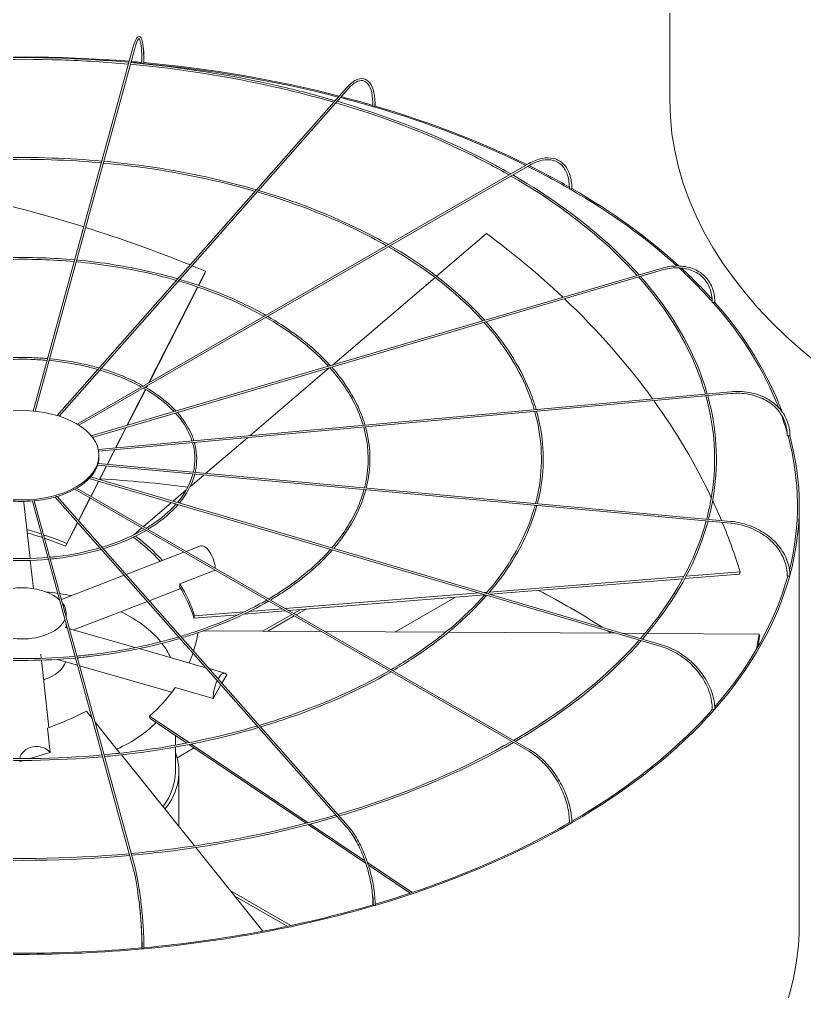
# Model space of a CAD drawing. Header units: millimetres. Extents: x -312439 to 477422, y -331570 to 212570.
# Drawn here: x 396963.8 to 397228.6, y 105498.6 to 105826.6 of the extents above; entities that cross this region are included whole.
import ezdxf

# ---------------------------------------------------------------- set-up
doc = ezdxf.new("R2010")
doc.units = ezdxf.units.MM

msp = doc.modelspace()

# ---------------------------------------------------------------- linework, layer by layer
at = {"color": 3, "linetype": 'Continuous', "lineweight": 0, "extrusion": (0, 0.816497, 0.57735)}
for p, q in [((397183.138, 105799.38), (397183.138, 105940.12)), ((397226.814, 105521.805), (397226.814, 105662.545))]:
    msp.add_line(p, q, dxfattribs=at)
at = {"color": 0, "linetype": 'Continuous', "lineweight": 0, "extrusion": (0, 0.816497, 0.57735)}
for p, q in [((396968.456, 105694.465), (397002.077, 105817.022)), ((397002.667, 105816.86), (396969.074, 105694.405)), ((396976.534, 105692.939), (397074.216, 105803.623)), ((396977.176, 105692.74), (397074.675, 105803.218)), ((397135.602, 105777.969), (396983.285, 105690.028)), ((396983.876, 105689.662), (397135.908, 105777.438)), ((397121.312, 105754.366), (397104.454, 105739.962)), ((397180.213, 105742.6), (396988.046, 105686.069)), ((396988.455, 105685.551), (397180.386, 105742.012)), ((397024.164, 105736.885), (397026.582, 105741.625)), ((397026.212, 105740.659), (397026.582, 105741.625)), ((397026.212, 105740.659), (397024.268, 105736.849)), ((397103.977, 105739.554), (397069.382, 105709.996)), ((397007.347, 105703.921), (397023.883, 105736.334)), ((397023.987, 105736.298), (397007.522, 105704.021)), ((397068.243, 105709.023), (397041.493, 105686.168)), ((397000.041, 105689.598), (397006.281, 105701.831)), ((397006.376, 105701.775), (397000.186, 105689.641)), ((397006.56, 105702.377), (397006.836, 105702.918)), ((397007.01, 105703.019), (397006.655, 105702.322)), ((397203.69, 105700.999), (396990.39, 105681.495)), ((397203.745, 105700.39), (396990.505, 105680.89)), ((396996.177, 105682.024), (396999.658, 105688.847)), ((396999.802, 105688.889), (396996.306, 105682.036)), ((397040.687, 105685.479), (397026.602, 105673.445)), ((396990.607, 105679.056), (396990.607, 105679.556)), ((396993.352, 105676.485), (396995.848, 105681.379)), ((396995.977, 105681.391), (396993.469, 105676.475)), ((396990.123, 105676.166), (397203.69, 105656.636)), ((396990.304, 105676.764), (397203.745, 105657.246)), ((396990.761, 105671.406), (396993.052, 105675.898)), ((396993.169, 105675.887), (396990.868, 105671.375)), ((397180.386, 105615.623), (396987.816, 105672.272)), ((397025.952, 105672.889), (397021.346, 105668.954)), ((397180.213, 105615.036), (396987.356, 105671.769)), ((396987.842, 105665.684), (396990.478, 105670.851)), ((396990.584, 105670.82), (396987.937, 105665.629)), ((396976.499, 105665.663), (397074.675, 105554.418)), ((396982.435, 105668.098), (397135.602, 105579.667)), ((396983.055, 105668.448), (397135.908, 105580.198)), ((397020.083, 105667.875), (397015.647, 105664.085)), ((396965.294, 105663.542), (396967.388, 105644.709)), ((396968.194, 105664.125), (397002.077, 105540.614)), ((396968.814, 105664.181), (397002.667, 105540.776)), ((397074.216, 105554.012), (396975.848, 105665.475)), ((396983.68, 105657.526), (396987.563, 105665.138)), ((396987.658, 105665.083), (396983.758, 105657.438)), ((397015.092, 105663.61), (397005.552, 105655.459)), ((396983.459, 105656.851), (396979.376, 105648.849)), ((396979.747, 105649.815), (396983.381, 105656.939)), ((397002.339, 105652.674), (397002.353, 105652.727)), ((397005.058, 105655.037), (397002.353, 105652.727)), ((396979.376, 105648.849), (396979.747, 105649.815)), ((397019.285, 105646.823), (396999.755, 105639.311)), ((397024.814, 105648.95), (397020.02, 105647.106)), ((396967.456, 105644.098), (396968.517, 105634.553)), ((397017.92, 105636.174), (397029.809, 105640.747)), ((397206.627, 105639.439), (397188.218, 105637.95)), ((397188.641, 105638.742), (397206.833, 105640.213)), ((397206.627, 105639.439), (397206.833, 105640.213)), ((396999.145, 105639.076), (396977.938, 105630.919)), ((397122.356, 105633.381), (397187.917, 105638.683)), ((397187.489, 105637.891), (397122.547, 105632.638)), ((397018.217, 105634.568), (397007.559, 105630.468)), ((397053.447, 105627.807), (397118.824, 105633.095)), ((397120.526, 105633.233), (397121.49, 105633.311)), ((397006.949, 105630.233), (396982, 105620.637)), ((397120.778, 105632.495), (397054.598, 105627.142)), ((397110.819, 105631.689), (397090.437, 105619.922)), ((397022.875, 105625.334), (397039.59, 105626.686)), ((397053.524, 105627.055), (397039.394, 105625.912)), ((397041.254, 105626.821), (397052.372, 105627.72)), ((397058.442, 105627.453), (397056.251, 105626.188)), ((397057.117, 105625.688), (397060.457, 105627.616)), ((396979.565, 105626.209), (396979.565, 105624.991)), ((397037.656, 105625.772), (397022.669, 105624.56)), ((397022.669, 105624.56), (397022.875, 105625.334)), ((397055.639, 105625.834), (397045.828, 105620.17)), ((397047.544, 105620.161), (397056.505, 105625.334)), ((396979.965, 105621.218), (396979.174, 105621.444)), ((396979.565, 105622.676), (396979.565, 105621.332)), ((397002.872, 105614.674), (396980.654, 105621.021)), ((397065.64, 105620.06), (397025.743, 105620.282)), ((397107.499, 105619.827), (397066.877, 105620.053)), ((397165.012, 105619.507), (397108.46, 105619.822)), ((397174.784, 105619.453), (397167.224, 105619.495)), ((397213.245, 105619.239), (397175.58, 105619.449)), ((397213.41, 105618.478), (397213.245, 105619.239)), ((397026.685, 105607.871), (397004.149, 105614.309)), ((396971.131, 105611.044), (396970.975, 105612.448)), ((396973.727, 105587.699), (396971.199, 105610.434)), ((396983.387, 105608.743), (396976.591, 105610.684)), ((397015.197, 105599.655), (396984.076, 105608.546)), ((397033.105, 105606.037), (397027.777, 105607.559)), ((397033.701, 105605.474), (397032.097, 105602.664)), ((397029.144, 105597.491), (397016.293, 105601.163)), ((397031.776, 105602.102), (397029.144, 105597.491)), ((396988.325, 105590.744), (396986.368, 105593.183)), ((397007.882, 105590.768), (397007.717, 105591.53)), ((397007.717, 105591.53), (397021.001, 105582.603)), ((397020.251, 105582.456), (397007.882, 105590.768)), ((396974.134, 105579.256), (396973.215, 105587.517)), ((396997.714, 105579.037), (396989.29, 105589.54)), ((397016.389, 105581.737), (397016.389, 105585.052)), ((397016.389, 105572.767), (397016.389, 105581.115)), ((397022.697, 105580.812), (397016.974, 105577.508)), ((397060.524, 105555.392), (397020.971, 105581.972)), ((397021.719, 105582.12), (397061.221, 105555.574)), ((396967.271, 105577.216), (396974.134, 105579.256)), ((397022.807, 105547.749), (396998.167, 105578.471)), ((396963.839, 105576.591), (396963.881, 105576.209)), ((396963.881, 105576.209), (396965.169, 105576.591)), ((397017.614, 105554.224), (397017.614, 105572.767)), ((397080.569, 105541.922), (397061.203, 105554.937)), ((397061.898, 105555.119), (397080.281, 105542.766)), ((397045.879, 105518.98), (397023.25, 105547.195)), ((397081.168, 105542.17), (397096.26, 105532.028)), ((397095.614, 105531.812), (397081.442, 105541.335)), ((397055.327, 105520.879), (397034.895, 105532.676)), ((397036.389, 105530.813), (397054.06, 105520.611))]:
    msp.add_line(p, q, dxfattribs=at)
at = {"color": 0, "linetype": 'Continuous', "lineweight": 0}
for centre, major_axis, ratio, start_param, end_param in [((396964.589, 105662.545), (-262.225, 0), 0.5773503, 4.5737285, 4.8518651), ((396964.589, 105662.545), (-261.613, 0), 0.5773503, 4.556469, 4.5713736), ((396964.589, 105662.545), (-262.225, 0), 0.5773503, 4.5571855, 4.5713361), ((397005.43, 105811.878), (0.306, -0.001), 0.5647458, 3.1415927, 4.5569919), ((397005.43, 105811.878), (0.306, -0.001), 0.5647458, 4.5569919, 6.1277883), ((396964.589, 105662.545), (-261.613, 0), 0.5773503, 4.2918428, 4.5551023), ((397005.478, 105812.052), (0.306, 0), 0.5773503, 5.7174869, 6.2831853), ((396964.589, 105662.545), (-262.225, 0), 0.5773503, 4.2917243, 4.5546375), ((396964.589, 105662.545), (-261.613, 0), 0.5773503, 4.242585, 4.2890574), ((396964.589, 105662.545), (-262.225, 0), 0.5773503, 4.2438111, 4.2889455), ((397083.32, 105797.266), (0.306, -0.003), 0.5659728, 3.1415927, 4.2460434), ((397083.32, 105797.266), (0.306, -0.003), 0.5659728, 4.2460434, 5.8168397), ((396964.589, 105662.545), (-261.613, 0), 0.5773503, 4.0051997, 4.2408431), ((397083.459, 105797.424), (0.306, 0), 0.5773503, 5.290332, 6.2831853), ((396964.589, 105662.545), (-262.225, 0), 0.5773503, 4.0050166, 4.2406095), ((396964.589, 105662.545), (-262.225, 0), 0.5773503, 3.9309746, 4.001704), ((396964.589, 105662.545), (-261.613, 0), 0.5773503, 3.9286416, 4.0018792), ((396964.959, 105620.829), (-236.033, 90.421), 0.5343599, 4.8289255, 5.0170065), ((397149.577, 105769.473), (0.306, -0.004), 0.5683066, 3.1415927, 3.9346429), ((397149.577, 105769.473), (0.306, -0.004), 0.5683066, 3.9346429, 5.5054392), ((396964.589, 105662.545), (-261.613, 0), 0.5773503, 3.7066773, 3.9265771), ((397149.794, 105769.598), (-0.306, 0), 0.5773503, 1.8326303, 3.1415927), ((396964.589, 105662.545), (-262.225, 0), 0.5773503, 3.705131, 3.9265633), ((396964.959, 105620.829), (-236.033, 90.421), 0.5343599, 4.6778989, 4.8264893), ((396964.795, 105620.637), (244.29, -64.884), 0.7560981, 0.9482496, 1.0897919), ((396964.959, 105620.829), (-236.033, 90.421), 0.5343599, 4.655659, 4.6753292), ((396964.589, 105662.545), (-261.613, 0), 0.5773503, 3.6151503, 3.7017035), ((396964.589, 105662.545), (-262.225, 0), 0.5773503, 3.6198551, 3.6998544), ((396964.795, 105620.637), (244.29, -64.884), 0.7560981, 0.7473423, 0.9452164), ((397197.716, 105731.22), (-0.306, 0.005), 0.5715189, 0, 0.4809344), ((397197.989, 105731.3), (-0.306, 0), 0.5773503, 1.5184711, 3.1415927), ((396964.589, 105662.545), (-262.225, 0), 0.5773503, 3.3525846, 3.6125039), ((397197.716, 105731.22), (-0.306, 0.005), 0.5715189, 0.4809344, 2.0517307), ((396964.589, 105662.545), (-261.613, 0), 0.5773503, 3.3623861, 3.6122993), ((396964.795, 105620.637), (244.29, -64.884), 0.7560981, 0.5676523, 0.7441319), ((396964.589, 105662.545), (-261.613, 0), 0.5773503, 3.3053341, 3.3466211), ((397223.024, 105686.25), (-0.306, 0.006), 0.5752952, 0, 0.1678974), ((397223.024, 105686.25), (-0.306, 0.006), 0.5752952, 0.1678974, 1.7386937), ((396964.589, 105662.545), (-261.613, 0), 0.5773503, 2.9976529, 3.2980059), ((397223.326, 105686.277), (-0.306, 0), 0.5773503, 1.2043118, 3.1415927), ((396964.589, 105662.545), (-262.225, 0), 0.5773503, 2.9856485, 3.2984345), ((396964.481, 105679.056), (-26.126, 0), 0.5773503, 2.9880814, 3.1415927), ((396964.481, 105679.056), (-26.126, 0), 0.5773503, 2.6739221, 2.9809447), ((396964.481, 105679.056), (-26.126, 0), 0.5773503, 2.3597628, 2.6667854), ((396964.589, 105521.305), (-261.613, 0), 0.5773503, 4.4965959, 4.611374), ((396964.481, 105679.056), (-26.126, 0), 0.5773503, 1.7314443, 2.0384669), ((396964.481, 105679.056), (-26.126, 0), 0.5773503, 2.0456036, 2.3526262), ((396964.481, 105679.056), (-26.126, 0), 0.5773503, 1.417285, 1.7243076), ((396959.8, 105662.931), (-5.494, -0.611), 0.8148193, 3.1415927, 3.239858), ((396964.795, 105620.637), (244.29, -64.884), 0.7560981, 0.5274276, 0.562586), ((396964.795, 105620.637), (244.29, -64.884), 0.7560981, 0.4379774, 0.5241031), ((396964.959, 105620.829), (56.639, -21.698), 0.5343599, 1.6636456, 1.7494756), ((396964.589, 105619.862), (-56.639, 21.698), 0.5343599, 4.7930664, 4.8825345), ((396964.959, 105620.829), (56.639, -21.698), 0.5343599, 1.5140664, 1.6514841), ((396964.795, 105620.637), (58.621, -15.57), 0.7560981, 1.0889957, 1.0897919), ((396964.589, 105619.862), (-56.639, 21.698), 0.5343599, 4.655659, 4.78086), ((396964.589, 105619.862), (58.621, -15.57), 0.7560981, 0.8715668, 1.0888975), ((396964.795, 105620.637), (58.621, -15.57), 0.7560981, 0.8588781, 1.0770864), ((397026.798, 105643.791), (-1.984, 5.159), 0.4527097, 4.0715694, 6.2831853), ((396964.795, 105620.637), (58.621, -15.57), 0.7560981, 0.4379774, 0.6748983), ((396964.589, 105662.545), (-261.613, 0), 0.5773503, 2.6753447, 2.9836943), ((396964.589, 105662.545), (-262.225, 0), 0.5773503, 2.6707914, 2.9843582), ((397223.024, 105638.966), (-0.306, 0.006), 0.5792658, 0, 1.4246091), ((397223.326, 105638.938), (-0.306, 0), 0.5773503, 0.8901525, 3.1415927), ((396964.589, 105626.209), (-14.976, 0), 0.5773503, 3.6916997, 5.4977871), ((396964.589, 105603.897), (-51.8, 0), 0.5773503, 4.4755897, 4.5522282), ((396964.589, 105603.897), (-51.8, 0), 0.5773503, 4.3841689, 4.46244), ((396964.589, 105619.862), (58.621, -15.57), 0.7560981, 0.4379774, 0.6726233), ((396964.589, 105521.305), (-261.613, 0), 0.5773503, 3.867145, 3.9833748), ((396964.589, 105626.209), (-14.976, 0), 0.5773503, 3.0357663, 3.5615783), ((396964.589, 105603.897), (-51.8, 0), 0.5773503, 3.5810046, 4.0125195), ((396964.589, 105626.209), (-14.976, 0), 0.5773503, 0.1968015, 2.9056449), ((396964.424, 105620.623), (59.282, 12.821), 0.7719474, 5.8595474, 5.99043), ((396964.589, 105521.305), (-261.613, 0), 0.5773503, 3.8494737, 3.8569689), ((396964.424, 105620.623), (247.048, 53.431), 0.7719474, 5.9775334, 6.0030301), ((396964.589, 105619.862), (247.048, 53.431), 0.7719474, 5.9850347, 6.0030301), ((396964.589, 105603.897), (-51.8, 0), 0.5773503, 3.3906549, 3.5616615), ((396964.589, 105611.302), (-14.976, 0), 0.5773503, 2.0838772, 2.9778132), ((396964.424, 105620.623), (59.282, 12.821), 0.7719474, 5.7736505, 5.8452628), ((397031.587, 105600.722), (1.518, 5.315), 0.3621096, 5.9116388, 7.2697762), ((397031.587, 105600.722), (1.518, 5.315), 0.3621096, 1.1204156, 2.3231422), ((396964.424, 105620.623), (59.282, 12.821), 0.7719474, 5.3512156, 5.5881365), ((396964.589, 105662.545), (-262.225, 0), 0.5773503, 2.0421116, 2.6702774), ((396964.589, 105662.545), (-261.613, 0), 0.5773503, 2.358999, 2.669365), ((397197.716, 105593.996), (-0.306, 0.005), 0.5830421, 0, 1.1094484), ((397197.989, 105593.916), (-0.306, 0), 0.5773503, 0.5759933, 3.1415927), ((396964.219, 105620.801), (-56.425, -22.248), 0.5660586, 1.5074553, 1.7443762), ((396964.589, 105603.897), (-51.8, 0), 0.5773503, 2.2375498, 2.6358707), ((396969.378, 105576.793), (5.494, 0.611), 0.8148193, 0.440938, 2.9148909), ((396964.589, 105572.767), (-53.025, 0), 0.5773503, 2.7158894, 3.3569527), ((396969.378, 105576.793), (5.494, 0.611), 0.8148193, 3.0505707, 3.1356266), ((396964.589, 105572.767), (-51.8, 0), 0.5773503, 2.7364581, 3.1415927), ((396964.589, 105662.545), (-261.613, 0), 0.5773503, 2.0437737, 2.355024), ((397149.577, 105555.742), (-0.306, 0.004), 0.5862544, 0, 0.7932918), ((397149.794, 105555.617), (-0.306, 0), 0.5773503, 0.261834, 3.1415927), ((396964.589, 105662.545), (-261.613, 0), 0.5773503, 1.7289191, 2.0406845), ((397083.32, 105527.949), (-0.306, 0.003), 0.5885883, 0, 0.4763277), ((396964.589, 105662.545), (-262.225, 0), 0.5773503, 1.7280308, 2.0415976), ((397083.459, 105527.792), (-0.306, 0), 0.5773503, 0, 3.1415927), ((396964.589, 105662.545), (-262.225, 0), 0.5773503, 1.4139544, 1.727034), ((396964.589, 105662.545), (-261.613, 0), 0.5773503, 1.41439, 1.726367), ((397005.43, 105513.338), (-0.306, 0.001), 0.5898153, 0, 0.1588369), ((397005.478, 105513.163), (-0.306, 0), 0.5773503, 0, 3.1415927)]:
    msp.add_ellipse(centre, major_axis=major_axis, ratio=ratio, start_param=start_param, end_param=end_param, dxfattribs=at)
at = {"color": 3, "linetype": 'Continuous', "lineweight": 0}
for centre, start_param, end_param in [((397445.363, 105799.38), 0, 2.3561945), ((396964.589, 105521.805), 0, 2.3561945), ((396964.589, 105521.805), 2.3561945, 3.1415927)]:
    msp.add_ellipse(centre, major_axis=(-262.225, 0), ratio=0.5773503, start_param=start_param, end_param=end_param, dxfattribs=at)
at = {"color": 0, "linetype": 'Continuous', "lineweight": 0}
msp.add_ellipse((396964.481, 105679.556), major_axis=(-26.126, 0), ratio=0.5773503, dxfattribs=at)
for points, knots in [([(397005.784, 105812.052), (397005.784, 105813.756), (397005.733, 105815.273), (397005.53, 105817.791), (397005.38, 105818.791), (397004.979, 105820.212), (397004.753, 105820.728), (397003.968, 105820.843), (397003.719, 105820.696), (397003.168, 105820.11), (397002.861, 105819.456), (397002.381, 105818.074), (397002.229, 105817.576), (397002.077, 105817.022)], [4.712389, 4.712389, 4.712389, 4.712389, 5.0265482, 5.0265482, 5.3407075, 5.3407075, 5.6548668, 5.6548668, 5.8236028, 5.8236028, 6.1377621, 6.1377621, 6.2831853, 6.2831853, 6.2831853, 6.2831853]), ([(397002.667, 105816.86), (397002.986, 105818.02), (397003.305, 105818.912), (397003.861, 105819.993), (397004.11, 105820.143), (397004.137, 105820.143), (397004.342, 105819.994), (397004.694, 105818.829), (397004.838, 105817.979), (397005.049, 105815.736), (397005.111, 105814.306), (397005.124, 105812.417), (397005.125, 105812.15), (397005.124, 105811.879)], [0, 0, 0, 0, 0.3152669, 0.3152669, 0.6094726, 0.6094726, 0.9267406, 0.9267406, 1.2208373, 1.2208373, 1.5356304, 1.5356304, 1.5863402, 1.5863402, 1.5863402, 1.5863402]), ([(397005.402, 105818.188), (397005.411, 105818.127), (397005.42, 105818.066), (397005.572, 105816.979), (397005.667, 105815.675), (397005.73, 105813.438), (397005.739, 105812.678), (397005.736, 105811.877)], [1.10131175, 1.10131175, 1.10131175, 1.10131175, 1.12076762, 1.12076762, 1.43803566, 1.43803566, 1.5863026, 1.5863026, 1.5863026, 1.5863026]), ([(397000.738, 105812.142), (396993.243, 105812.82), (396985.692, 105813.287), (396961.464, 105814.103), (396944.706, 105813.633), (396928.224, 105812.142)], [5.342386, 5.342386, 5.342386, 5.342386, 5.43953692, 5.43953692, 5.65318828, 5.65318828, 5.65318828, 5.65318828]), ([(397000.573, 105811.542), (396993.055, 105812.22), (396985.48, 105812.686), (396961.361, 105813.485), (396944.739, 105813.016), (396928.388, 105811.542)], [5.34285963, 5.34285963, 5.34285963, 5.34285963, 5.44045758, 5.44045758, 5.65271466, 5.65271466, 5.65271466, 5.65271466]), ([(397069.853, 105798.679), (397063.575, 105800.508), (397057.154, 105802.174), (397034.704, 105807.308), (397018.097, 105809.935), (397001.193, 105811.486)], [5.03043397, 5.03043397, 5.03043397, 5.03043397, 5.12064091, 5.12064091, 5.34017784, 5.34017784, 5.34017784, 5.34017784]), ([(397070.301, 105799.187), (397064.013, 105801.025), (397057.581, 105802.699), (397035.042, 105807.873), (397018.35, 105810.522), (397001.358, 105812.085)], [5.02911205, 5.02911205, 5.02911205, 5.02911205, 5.11935362, 5.11935362, 5.33970837, 5.33970837, 5.33970837, 5.33970837]), ([(397083.765, 105797.424), (397083.765, 105799.139), (397083.615, 105800.688), (397083.018, 105803.314), (397082.574, 105804.392), (397081.393, 105805.977), (397080.644, 105806.483), (397079.004, 105806.767), (397078.144, 105806.594), (397076.331, 105805.674), (397075.366, 105804.888), (397074.342, 105803.765), (397074.279, 105803.695), (397074.216, 105803.623)], [4.712389, 4.712389, 4.712389, 4.712389, 5.0265482, 5.0265482, 5.3407075, 5.3407075, 5.6548668, 5.6548668, 5.9484515, 5.9484515, 6.2626108, 6.2626108, 6.2831853, 6.2831853, 6.2831853, 6.2831853]), ([(397074.675, 105803.218), (397075.589, 105804.254), (397076.498, 105805.02), (397078.181, 105805.942), (397078.946, 105806.098), (397080.288, 105805.863), (397080.885, 105805.469), (397081.912, 105804.07), (397082.329, 105803.066), (397082.881, 105800.562), (397083.021, 105799.072), (397083.014, 105797.365), (397083.014, 105797.317), (397083.014, 105797.269)], [0, 0, 0, 0, 0.3146448, 0.3146448, 0.6289116, 0.6289116, 0.9461796, 0.9461796, 1.2634477, 1.2634477, 1.5772832, 1.5772832, 1.5863402, 1.5863402, 1.5863402, 1.5863402]), ([(397128.953, 105774.13), (397124.351, 105776.759), (397119.559, 105779.277), (397101.06, 105788.217), (397086.237, 105793.869), (397070.502, 105798.489)], [4.71777189, 4.71777189, 4.71777189, 4.71777189, 4.80086127, 4.80086127, 5.02732174, 5.02732174, 5.02732174, 5.02732174]), ([(397129.567, 105774.484), (397124.953, 105777.129), (397120.148, 105779.664), (397101.599, 105788.659), (397086.732, 105794.347), (397070.949, 105798.996)], [4.71590946, 4.71590946, 4.71590946, 4.71590946, 4.79913358, 4.79913358, 5.02600568, 5.02600568, 5.02600568, 5.02600568]), ([(397083.617, 105798.278), (397083.623, 105798.074), (397083.626, 105797.867), (397083.628, 105797.528), (397083.627, 105797.397), (397083.626, 105797.265)], [7.805980691, 7.805980691, 7.805980691, 7.805980691, 7.845140151, 7.845140151, 7.869416781, 7.869416781, 7.869416781, 7.869416781]), ([(396991.595, 105778.814), (396986.011, 105779.317), (396980.386, 105779.665), (396962.268, 105780.276), (396949.715, 105779.927), (396937.366, 105778.814)], [5.34296141, 5.34296141, 5.34296141, 5.34296141, 5.43938168, 5.43938168, 5.65261288, 5.65261288, 5.65261288, 5.65261288]), ([(396991.43, 105778.214), (396985.823, 105778.717), (396980.174, 105779.063), (396962.165, 105779.658), (396949.748, 105779.31), (396937.531, 105778.214)], [5.34359392, 5.34359392, 5.34359392, 5.34359392, 5.44060854, 5.44060854, 5.65198037, 5.65198037, 5.65198037, 5.65198037]), ([(397043.32, 105768.614), (397038.666, 105769.966), (397033.909, 105771.197), (397017.147, 105775.028), (397004.71, 105776.995), (396992.05, 105778.158)], [5.03177949, 5.03177949, 5.03177949, 5.03177949, 5.12085286, 5.12085286, 5.34001919, 5.34001919, 5.34001919, 5.34001919]), ([(397043.768, 105769.122), (397039.104, 105770.482), (397034.336, 105771.722), (397017.485, 105775.592), (397004.963, 105777.582), (396992.215, 105778.758)], [5.03001504, 5.03001504, 5.03001504, 5.03001504, 5.11913743, 5.11913743, 5.33939405, 5.33939405, 5.33939405, 5.33939405]), ([(397150.1, 105769.598), (397150.1, 105771.324), (397149.864, 105772.919), (397148.93, 105775.698), (397148.232, 105776.882), (397146.433, 105778.702), (397145.335, 105779.338), (397142.867, 105779.989), (397141.5, 105780.006), (397138.635, 105779.437), (397137.136, 105778.849), (397135.629, 105777.984), (397135.615, 105777.976), (397135.602, 105777.969)], [3.1415927, 3.1415927, 3.1415927, 3.1415927, 3.4557519, 3.4557519, 3.7699112, 3.7699112, 4.0826965, 4.0826965, 4.3954482, 4.3954482, 4.7096075, 4.7096075, 4.712389, 4.712389, 4.712389, 4.712389]), ([(397135.908, 105777.438), (397137.346, 105778.268), (397138.778, 105778.829), (397141.477, 105779.364), (397142.744, 105779.339), (397144.995, 105778.725), (397145.982, 105778.138), (397147.604, 105776.444), (397148.24, 105775.336), (397149.085, 105772.688), (397149.293, 105771.151), (397149.271, 105769.477)], [1.5707963, 1.5707963, 1.5707963, 1.5707963, 1.8880644, 1.8880644, 2.2053324, 2.2053324, 2.5226004, 2.5226004, 2.8398685, 2.8398685, 3.1571365, 3.1571365, 3.1571365, 3.1571365]), ([(397172.796, 105740.418), (397170.063, 105743.48), (397167.129, 105746.481), (397154.439, 105758.377), (397143.063, 105766.691), (397130.181, 105774.131)], [4.40270972, 4.40270972, 4.40270972, 4.40270972, 4.47899466, 4.47899466, 4.71221436, 4.71221436, 4.71221436, 4.71221436]), ([(397172.145, 105740.227), (397169.409, 105743.28), (397166.469, 105746.273), (397153.788, 105758.108), (397142.43, 105766.376), (397129.568, 105773.777)], [4.40451603, 4.40451603, 4.40451603, 4.40451603, 4.48100319, 4.48100319, 4.71406654, 4.71406654, 4.71406654, 4.71406654]), ([(397087.629, 105750.271), (397084.237, 105752.202), (397080.708, 105754.052), (397066.899, 105760.722), (397055.776, 105764.961), (397043.969, 105768.425)], [4.7196458, 4.7196458, 4.7196458, 4.7196458, 4.80114658, 4.80114658, 5.02763075, 5.02763075, 5.02763075, 5.02763075]), ([(397088.244, 105750.626), (397084.839, 105752.573), (397081.298, 105754.439), (397067.438, 105761.165), (397056.271, 105765.438), (397044.417, 105768.932)], [4.71715813, 4.71715813, 4.71715813, 4.71715813, 4.79884427, 4.79884427, 5.02587671, 5.02587671, 5.02587671, 5.02587671]), ([(397120.078, 105724.91), (397118.068, 105727.141), (397115.913, 105729.329), (397106.446, 105738.157), (397097.911, 105744.364), (397088.245, 105749.919)], [4.40671458, 4.40671458, 4.40671458, 4.40671458, 4.48133637, 4.48133637, 4.71470569, 4.71470569, 4.71470569, 4.71470569]), ([(397120.729, 105725.101), (397118.723, 105727.341), (397116.572, 105729.537), (397107.097, 105738.427), (397098.544, 105744.679), (397088.857, 105750.273)], [4.40429576, 4.40429576, 4.40429576, 4.40429576, 4.47865981, 4.47865981, 4.7122362, 4.7122362, 4.7122362, 4.7122362]), ([(396982.455, 105745.497), (396978.782, 105745.826), (396975.081, 105746.053), (396963.072, 105746.461), (396954.721, 105746.232), (396946.506, 105745.497)], [5.34408303, 5.34408303, 5.34408303, 5.34408303, 5.43906993, 5.43906993, 5.65149126, 5.65149126, 5.65149126, 5.65149126]), ([(396982.291, 105744.897), (396978.594, 105745.225), (396974.869, 105745.452), (396962.969, 105745.843), (396954.754, 105745.615), (396946.671, 105744.897)], [5.34503474, 5.34503474, 5.34503474, 5.34503474, 5.44090812, 5.44090812, 5.65053954, 5.65053954, 5.65053954, 5.65053954]), ([(397016.795, 105738.558), (397013.763, 105739.433), (397010.666, 105740.231), (396999.592, 105742.759), (396991.325, 105744.066), (396982.91, 105744.841)], [5.03439168, 5.03439168, 5.03439168, 5.03439168, 5.12127422, 5.12127422, 5.3396756, 5.3396756, 5.3396756, 5.3396756]), ([(397017.243, 105739.066), (397014.201, 105739.949), (397011.094, 105740.756), (396999.93, 105743.324), (396991.578, 105744.653), (396983.075, 105745.441)], [5.03173968, 5.03173968, 5.03173968, 5.03173968, 5.11870396, 5.11870396, 5.33874043, 5.33874043, 5.33874043, 5.33874043]), ([(397198.295, 105731.3), (397198.295, 105733.032), (397197.995, 105734.682), (397196.82, 105737.652), (397195.944, 105738.971), (397193.703, 105741.138), (397192.339, 105741.985), (397189.268, 105743.127), (397187.561, 105743.421), (397183.972, 105743.434), (397182.091, 105743.153), (397180.213, 105742.6)], [4.712389, 4.712389, 4.712389, 4.712389, 5.0265482, 5.0265482, 5.3407075, 5.3407075, 5.6548668, 5.6548668, 5.969026, 5.969026, 6.2831853, 6.2831853, 6.2831853, 6.2831853]), ([(397180.386, 105742.012), (397182.202, 105742.547), (397184.014, 105742.814), (397187.449, 105742.79), (397189.07, 105742.501), (397191.962, 105741.401), (397193.233, 105740.591), (397195.308, 105738.532), (397196.112, 105737.284), (397197.177, 105734.461), (397197.438, 105732.886), (397197.41, 105731.225)], [0, 0, 0, 0, 0.317268, 0.317268, 0.6345361, 0.6345361, 0.9518041, 0.9518041, 1.2690722, 1.2690722, 1.5863402, 1.5863402, 1.5863402, 1.5863402]), ([(397046.314, 105726.418), (397044.13, 105727.652), (397041.86, 105728.837), (397032.74, 105733.237), (397025.321, 105736.062), (397017.445, 105738.369)], [4.72327264, 4.72327264, 4.72327264, 4.72327264, 4.80171455, 4.80171455, 5.02817129, 5.02817129, 5.02817129, 5.02817129]), ([(397046.93, 105726.773), (397044.733, 105728.024), (397042.451, 105729.224), (397033.279, 105733.68), (397025.816, 105736.539), (397017.892, 105738.876)], [4.71952861, 4.71952861, 4.71952861, 4.71952861, 4.7982649, 4.7982649, 5.02554265, 5.02554265, 5.02554265, 5.02554265]), ([(397195.147, 105700.218), (397194.259, 105703.327), (397193.182, 105706.418), (397187.604, 105719.955), (397181.103, 105730.131), (397172.596, 105739.721)], [4.09036759, 4.09036759, 4.09036759, 4.09036759, 4.16055829, 4.16055829, 4.40029723, 4.40029723, 4.40029723, 4.40029723]), ([(397195.767, 105700.275), (397194.881, 105703.394), (397193.807, 105706.495), (397188.234, 105720.085), (397181.738, 105730.295), (397173.245, 105739.912)], [4.08953528, 4.08953528, 4.08953528, 4.08953528, 4.15944113, 4.15944113, 4.39851052, 4.39851052, 4.39851052, 4.39851052]), ([(397068.017, 105709.595), (397066.732, 105711.007), (397065.359, 105712.393), (397059.106, 105718.216), (397053.398, 105722.36), (397046.931, 105726.067)], [4.41096312, 4.41096312, 4.41096312, 4.41096312, 4.4820009, 4.4820009, 4.71586354, 4.71586354, 4.71586354, 4.71586354]), ([(397068.67, 105709.787), (397067.388, 105711.208), (397066.019, 105712.602), (397059.757, 105718.485), (397054.031, 105722.674), (397047.544, 105726.421)], [4.40730528, 4.40730528, 4.40730528, 4.40730528, 4.47799052, 4.47799052, 4.71216027, 4.71216027, 4.71216027, 4.71216027]), ([(397137.436, 105694.941), (397136.781, 105697.203), (397135.993, 105699.452), (397131.827, 105709.551), (397126.935, 105717.198), (397120.53, 105724.404)], [4.09258463, 4.09258463, 4.09258463, 4.09258463, 4.16074385, 4.16074385, 4.40108815, 4.40108815, 4.40108815, 4.40108815]), ([(397138.057, 105694.998), (397137.403, 105697.27), (397136.617, 105699.528), (397132.458, 105709.681), (397127.57, 105717.363), (397121.179, 105724.595)], [4.09145544, 4.09145544, 4.09145544, 4.09145544, 4.15925512, 4.15925512, 4.39870409, 4.39870409, 4.39870409, 4.39870409]), ([(396973.315, 105712.18), (396971.552, 105712.334), (396969.777, 105712.442), (396963.876, 105712.646), (396959.729, 105712.537), (396955.646, 105712.18)], [5.34742678, 5.34742678, 5.34742678, 5.34742678, 5.43812478, 5.43812478, 5.64814751, 5.64814751, 5.64814751, 5.64814751]), ([(396973.151, 105711.579), (396971.364, 105711.734), (396969.565, 105711.84), (396963.773, 105712.028), (396959.762, 105711.921), (396955.811, 105711.579)], [5.34934775, 5.34934775, 5.34934775, 5.34934775, 5.44178794, 5.44178794, 5.64622654, 5.64622654, 5.64622654, 5.64622654]), ([(396990.268, 105708.501), (396988.86, 105708.899), (396987.424, 105709.265), (396982.037, 105710.49), (396977.94, 105711.138), (396973.771, 105711.524)], [5.04221465, 5.04221465, 5.04221465, 5.04221465, 5.12251796, 5.12251796, 5.33864709, 5.33864709, 5.33864709, 5.33864709]), ([(396990.717, 105709.01), (396989.299, 105709.416), (396987.852, 105709.79), (396982.375, 105711.055), (396978.193, 105711.725), (396973.935, 105712.124)], [5.03687901, 5.03687901, 5.03687901, 5.03687901, 5.11739529, 5.11739529, 5.33679188, 5.33679188, 5.33679188, 5.33679188]), ([(397004.996, 105702.563), (397004.021, 105703.102), (397003.013, 105703.622), (396998.582, 105705.752), (396994.865, 105707.162), (396990.92, 105708.314)], [4.73414686, 4.73414686, 4.73414686, 4.73414686, 4.80339703, 4.80339703, 5.02979007, 5.02979007, 5.02979007, 5.02979007]), ([(397005.614, 105702.92), (397004.626, 105703.475), (397003.605, 105704.009), (396999.121, 105706.195), (396995.36, 105707.64), (396991.367, 105708.82)], [4.72658474, 4.72658474, 4.72658474, 4.72658474, 4.79652126, 4.79652126, 5.0245472, 5.0245472, 5.0245472, 5.0245472]), ([(397079.726, 105689.664), (397079.305, 105691.082), (397078.804, 105692.493), (397076.052, 105699.156), (397072.771, 105704.271), (397068.472, 105709.09)], [4.09685918, 4.09685918, 4.09685918, 4.09685918, 4.16111414, 4.16111414, 4.40251946, 4.40251946, 4.40251946, 4.40251946]), ([(397080.348, 105689.721), (397079.928, 105691.149), (397079.429, 105692.57), (397076.682, 105699.286), (397073.406, 105704.435), (397069.122, 105709.281)], [4.09510983, 4.09510983, 4.09510983, 4.09510983, 4.15888353, 4.15888353, 4.39893942, 4.39893942, 4.39893942, 4.39893942]), ([(397015.951, 105694.278), (397015.394, 105694.872), (397014.805, 105695.457), (397011.766, 105698.274), (397008.884, 105700.355), (397005.618, 105702.215)], [4.42373247, 4.42373247, 4.42373247, 4.42373247, 4.48397953, 4.48397953, 4.71933502, 4.71933502, 4.71933502, 4.71933502]), ([(397016.608, 105694.472), (397016.053, 105695.074), (397015.467, 105695.666), (397012.418, 105698.544), (397009.518, 105700.67), (397006.231, 105702.569)], [4.41624247, 4.41624247, 4.41624247, 4.41624247, 4.47598634, 4.47598634, 4.71193426, 4.71193426, 4.71193426, 4.71193426]), ([(397195.578, 105657.993), (397196.334, 105660.849), (397196.93, 105663.719), (397199.032, 105677.597), (397198.342, 105688.713), (397195.315, 105699.619)], [3.77541609, 3.77541609, 3.77541609, 3.77541609, 3.83978539, 3.83978539, 4.08585643, 4.08585643, 4.08585643, 4.08585643]), ([(397196.197, 105657.937), (397196.95, 105660.799), (397197.545, 105663.677), (397199.642, 105677.593), (397198.953, 105688.743), (397195.935, 105699.675)], [3.77616248, 3.77616248, 3.77616248, 3.77616248, 3.84020832, 3.84020832, 4.08505688, 4.08505688, 4.08505688, 4.08505688]), ([(397223.633, 105686.277), (397223.633, 105688.014), (397223.3, 105689.721), (397222.001, 105692.908), (397221.035, 105694.385), (397218.57, 105696.964), (397217.072, 105698.065), (397213.692, 105699.786), (397211.811, 105700.406), (397207.849, 105701.108), (397205.769, 105701.19), (397203.69, 105700.999)], [4.712389, 4.712389, 4.712389, 4.712389, 5.0265482, 5.0265482, 5.3407075, 5.3407075, 5.6548668, 5.6548668, 5.969026, 5.969026, 6.2831853, 6.2831853, 6.2831853, 6.2831853]), ([(397203.745, 105700.39), (397205.761, 105700.574), (397207.775, 105700.491), (397211.599, 105699.803), (397213.407, 105699.197), (397216.639, 105697.527), (397218.061, 105696.462), (397220.38, 105693.983), (397221.276, 105692.57), (397222.461, 105689.531), (397222.749, 105687.907), (397222.718, 105686.255)], [6.2831853, 6.2831853, 6.2831853, 6.2831853, 6.6004533, 6.6004533, 6.9177214, 6.9177214, 7.2349894, 7.2349894, 7.5522575, 7.5522575, 7.8695255, 7.8695255, 7.8695255, 7.8695255]), ([(397022.01, 105684.386), (397021.826, 105684.962), (397021.615, 105685.535), (397020.277, 105688.76), (397018.606, 105691.343), (397016.414, 105693.776)], [4.10975269, 4.10975269, 4.10975269, 4.10975269, 4.16221832, 4.16221832, 4.40682155, 4.40682155, 4.40682155, 4.40682155]), ([(397022.635, 105684.443), (397022.451, 105685.029), (397022.241, 105685.611), (397020.907, 105688.891), (397019.242, 105691.508), (397017.064, 105693.967)], [4.10592526, 4.10592526, 4.10592526, 4.10592526, 4.15777238, 4.15777238, 4.39963811, 4.39963811, 4.39963811, 4.39963811]), ([(397137.874, 105663.27), (397138.415, 105665.344), (397138.845, 105667.427), (397140.415, 105677.786), (397139.891, 105686.143), (397137.606, 105694.342)], [3.77736844, 3.77736844, 3.77736844, 3.77736844, 3.83971259, 3.83971259, 4.08656564, 4.08656564, 4.08656564, 4.08656564]), ([(397138.492, 105663.213), (397139.032, 105665.294), (397139.46, 105667.385), (397141.025, 105677.781), (397140.503, 105686.173), (397138.226, 105694.398)], [3.77834287, 3.77834287, 3.77834287, 3.77834287, 3.84027623, 3.84027623, 4.08549455, 4.08549455, 4.08549455, 4.08549455]), ([(397080.165, 105668.547), (397080.494, 105669.842), (397080.758, 105671.142), (397081.797, 105677.982), (397081.441, 105683.577), (397079.899, 105689.065)], [3.78111281, 3.78111281, 3.78111281, 3.78111281, 3.83956511, 3.83956511, 4.08781837, 4.08781837, 4.08781837, 4.08781837]), ([(397080.782, 105668.49), (397081.111, 105669.792), (397081.373, 105671.1), (397082.407, 105677.978), (397082.053, 105683.607), (397080.519, 105689.121)], [3.78251471, 3.78251471, 3.78251471, 3.78251471, 3.8404098, 3.8404098, 4.0861992, 4.0861992, 4.0861992, 4.0861992]), ([(397022.451, 105673.824), (397022.572, 105674.34), (397022.672, 105674.858), (397023.179, 105678.179), (397022.991, 105681.01), (397022.192, 105683.788)], [3.79241111, 3.79241111, 3.79241111, 3.79241111, 3.83910744, 3.83910744, 4.09159713, 4.09159713, 4.09159713, 4.09159713]), ([(397023.067, 105673.768), (397023.187, 105674.291), (397023.287, 105674.816), (397023.79, 105678.174), (397023.603, 105681.04), (397022.813, 105683.844)], [3.79485754, 3.79485754, 3.79485754, 3.79485754, 3.8407928, 3.8407928, 4.08828416, 4.08828416, 4.08828416, 4.08828416]), ([(397017.119, 105663.652), (397017.5, 105664.104), (397017.863, 105664.561), (397020.173, 105667.646), (397021.55, 105670.409), (397022.301, 105673.223)], [3.47410339, 3.47410339, 3.47410339, 3.47410339, 3.51894345, 3.51894345, 3.77424927, 3.77424927, 3.77424927, 3.77424927]), ([(397017.76, 105663.464), (397018.103, 105663.878), (397018.432, 105664.297), (397020.751, 105667.411), (397022.159, 105670.258), (397022.919, 105673.167)], [3.48078418, 3.48078418, 3.48078418, 3.48078418, 3.52099532, 3.52099532, 3.77722211, 3.77722211, 3.77722211, 3.77722211]), ([(397069.181, 105648.337), (397070.127, 105649.434), (397071.021, 105650.545), (397075.753, 105656.874), (397078.495, 105662.357), (397080.007, 105667.946)], [3.46491265, 3.46491265, 3.46491265, 3.46491265, 3.51947788, 3.51947788, 3.77207122, 3.77207122, 3.77207122, 3.77207122]), ([(397069.826, 105648.147), (397070.732, 105649.207), (397071.591, 105650.281), (397076.331, 105656.639), (397079.104, 105662.206), (397080.626, 105667.89)], [3.46836695, 3.46836695, 3.46836695, 3.46836695, 3.52050672, 3.52050672, 3.77360482, 3.77360482, 3.77360482, 3.77360482]), ([(397006.495, 105654.915), (397007.091, 105655.269), (397007.673, 105655.63), (397011.574, 105658.161), (397014.418, 105660.57), (397016.681, 105663.143)], [3.15594616, 3.15594616, 3.15594616, 3.15594616, 3.1998122, 3.1998122, 3.45718678, 3.45718678, 3.45718678, 3.45718678]), ([(397007.102, 105654.564), (397007.607, 105654.868), (397008.102, 105655.178), (397012.047, 105657.74), (397014.995, 105660.254), (397017.327, 105662.953)], [3.16311142, 3.16311142, 3.16311142, 3.16311142, 3.20013863, 3.20013863, 3.46418527, 3.46418527, 3.46418527, 3.46418527]), ([(397121.24, 105633.022), (397122.753, 105634.763), (397124.179, 105636.529), (397131.333, 105646.102), (397135.44, 105654.305), (397137.714, 105662.669)], [3.46185589, 3.46185589, 3.46185589, 3.46185589, 3.51965328, 3.51965328, 3.77134922, 3.77134922, 3.77134922, 3.77134922]), ([(397121.886, 105632.832), (397123.359, 105634.536), (397124.749, 105636.265), (397131.911, 105645.867), (397136.049, 105654.153), (397138.333, 105662.613)], [3.46418406, 3.46418406, 3.46418406, 3.46418406, 3.52033986, 3.52033986, 3.7723822, 3.7723822, 3.7723822, 3.7723822]), ([(397173.291, 105617.711), (397175.374, 105620.098), (397177.335, 105622.521), (397186.91, 105635.337), (397192.382, 105646.257), (397195.417, 105657.393)], [3.46025293, 3.46025293, 3.46025293, 3.46025293, 3.51974047, 3.51974047, 3.77090484, 3.77090484, 3.77090484, 3.77090484]), ([(397173.937, 105617.52), (397175.98, 105619.871), (397177.904, 105622.257), (397187.488, 105635.102), (397192.991, 105646.105), (397196.036, 105657.336)], [3.4620089, 3.4620089, 3.4620089, 3.4620089, 3.52025567, 3.52025567, 3.77168417, 3.77168417, 3.77168417, 3.77168417]), ([(397203.69, 105656.636), (397205.705, 105656.452), (397207.721, 105656.001), (397211.552, 105654.611), (397213.366, 105653.672), (397216.61, 105651.401), (397218.039, 105650.071), (397220.37, 105647.152), (397221.272, 105645.566), (397222.461, 105642.298), (397222.749, 105640.617), (397222.718, 105638.971)], [0, 0, 0, 0, 0.317268, 0.317268, 0.6345361, 0.6345361, 0.9518041, 0.9518041, 1.2690722, 1.2690722, 1.5863402, 1.5863402, 1.5863402, 1.5863402]), ([(397223.633, 105638.938), (397223.633, 105640.674), (397223.3, 105642.438), (397222.006, 105645.849), (397221.045, 105647.494), (397218.593, 105650.509), (397217.101, 105651.878), (397213.734, 105654.209), (397211.858, 105655.17), (397207.903, 105656.594), (397205.825, 105657.056), (397203.745, 105657.246)], [4.712389, 4.712389, 4.712389, 4.712389, 5.0265482, 5.0265482, 5.3407075, 5.3407075, 5.6548668, 5.6548668, 5.969026, 5.969026, 6.2831853, 6.2831853, 6.2831853, 6.2831853]), ([(396991.631, 105648.516), (396992.371, 105648.74), (396993.103, 105648.972), (396998.228, 105650.684), (397002.294, 105652.486), (397005.887, 105654.559)], [2.837842, 2.837842, 2.837842, 2.837842, 2.88061564, 2.88061564, 3.14113288, 3.14113288, 3.14113288, 3.14113288]), ([(396992.076, 105648.012), (396992.709, 105648.205), (396993.335, 105648.405), (396998.542, 105650.139), (397002.773, 105652.025), (397006.498, 105654.206)], [2.84298262, 2.84298262, 2.84298262, 2.84298262, 2.8793398, 2.8793398, 3.14846238, 3.14846238, 3.14846238, 3.14846238]), ([(396974.042, 105645.121), (396974.838, 105645.196), (396975.63, 105645.282), (396981.472, 105645.983), (396986.384, 105646.978), (396990.984, 105648.324)], [2.52003494, 2.52003494, 2.52003494, 2.52003494, 2.56128493, 2.56128493, 2.82541727, 2.82541727, 2.82541727, 2.82541727]), ([(396974.207, 105644.521), (396974.921, 105644.59), (396975.632, 105644.666), (396981.58, 105645.371), (396986.671, 105646.406), (396991.431, 105647.817)], [2.52186126, 2.52186126, 2.52186126, 2.52186126, 2.55867334, 2.55867334, 2.83065097, 2.83065097, 2.83065097, 2.83065097]), ([(397047.81, 105631.061), (397049.209, 105631.881), (397050.572, 105632.72), (397058.539, 105637.891), (397064.215, 105642.694), (397068.738, 105647.829)], [3.14877196, 3.14877196, 3.14877196, 3.14877196, 3.19991213, 3.19991213, 3.45646828, 3.45646828, 3.45646828, 3.45646828]), ([(397048.42, 105630.709), (397049.726, 105631.48), (397051.001, 105632.269), (397059.012, 105637.469), (397064.792, 105642.378), (397069.386, 105647.638)], [3.15241617, 3.15241617, 3.15241617, 3.15241617, 3.2000755, 3.2000755, 3.46000178, 3.46000178, 3.46000178, 3.46000178]), ([(396955.374, 105644.463), (396956.09, 105644.399), (396956.808, 105644.342), (396962.861, 105643.927), (396968.281, 105643.984), (396973.588, 105644.463)], [2.20116261, 2.20116261, 2.20116261, 2.20116261, 2.23802396, 2.23802396, 2.51122637, 2.51122637, 2.51122637, 2.51122637]), ([(396955.538, 105645.063), (396956.289, 105644.996), (396957.042, 105644.938), (396962.988, 105644.544), (396968.259, 105644.603), (396973.423, 105645.063)], [2.2030547, 2.2030547, 2.2030547, 2.2030547, 2.24193573, 2.24193573, 2.50933428, 2.50933428, 2.50933428, 2.50933428]), ([(397017.776, 105635.298), (397017.834, 105635.518), (397017.88, 105635.77), (397017.912, 105636.089), (397017.916, 105636.131), (397017.92, 105636.174)], [27.2141577, 27.2141577, 27.2141577, 27.2141577, 28.9150445, 28.9150445, 29.1719106, 29.1719106, 29.1719106, 29.1719106]), ([(397018.156, 105618.46), (397019.809, 105618.952), (397021.44, 105619.467), (397031.864, 105622.946), (397040.005, 105626.555), (397047.2, 105630.706)], [2.8326444, 2.8326444, 2.8326444, 2.8326444, 2.88031456, 2.88031456, 3.14136267, 3.14136267, 3.14136267, 3.14136267]), ([(397018.603, 105617.954), (397020.146, 105618.417), (397021.672, 105618.9), (397032.177, 105622.401), (397040.485, 105626.093), (397047.812, 105630.353)], [2.83524734, 2.83524734, 2.83524734, 2.83524734, 2.87967423, 2.87967423, 3.14504801, 3.14504801, 3.14504801, 3.14504801]), ([(397089.124, 105607.209), (397091.327, 105608.493), (397093.47, 105609.811), (397105.504, 105617.621), (397114.011, 105624.818), (397120.796, 105632.515)], [3.14637947, 3.14637947, 3.14637947, 3.14637947, 3.19994276, 3.19994276, 3.45622926, 3.45622926, 3.45622926, 3.45622926]), ([(397089.735, 105606.856), (397091.844, 105608.092), (397093.899, 105609.359), (397105.977, 105617.199), (397114.588, 105624.501), (397121.444, 105632.324)], [3.14882268, 3.14882268, 3.14882268, 3.14882268, 3.20005174, 3.20005174, 3.4585926, 3.4585926, 3.4585926, 3.4585926]), ([(396983.182, 105611.803), (396984.877, 105611.962), (396986.565, 105612.142), (396998.398, 105613.558), (397008.268, 105615.557), (397017.509, 105618.269)], [2.51666009, 2.51666009, 2.51666009, 2.51666009, 2.56064993, 2.56064993, 2.826424, 2.826424, 2.826424, 2.826424]), ([(396983.347, 105611.204), (396984.96, 105611.355), (396986.567, 105611.526), (396998.506, 105612.946), (397008.556, 105614.985), (397017.956, 105617.762)], [2.517588, 2.517588, 2.517588, 2.517588, 2.55933958, 2.55933958, 2.82905034, 2.82905034, 2.82905034, 2.82905034]), ([(397130.428, 105583.362), (397133.438, 105585.112), (397136.365, 105586.91), (397152.465, 105597.359), (397163.801, 105606.947), (397172.846, 105617.203)], [3.14512292, 3.14512292, 3.14512292, 3.14512292, 3.19995757, 3.19995757, 3.45603404, 3.45603404, 3.45603404, 3.45603404]), ([(397131.039, 105583.009), (397133.956, 105584.711), (397136.794, 105586.458), (397152.938, 105596.937), (397164.378, 105606.631), (397173.494, 105617.012)], [3.14696065, 3.14696065, 3.14696065, 3.14696065, 3.20003933, 3.20003933, 3.45780979, 3.45780979, 3.45780979, 3.45780979]), ([(397180.213, 105615.036), (397182.029, 105614.502), (397183.847, 105613.7), (397187.306, 105611.642), (397188.945, 105610.386), (397191.879, 105607.544), (397193.172, 105605.96), (397195.283, 105602.624), (397196.1, 105600.873), (397197.177, 105597.383), (397197.438, 105595.645), (397197.41, 105594.001)], [6.2831853, 6.2831853, 6.2831853, 6.2831853, 6.6004533, 6.6004533, 6.9177214, 6.9177214, 7.2349894, 7.2349894, 7.5522575, 7.5522575, 7.8695255, 7.8695255, 7.8695255, 7.8695255]), ([(397198.295, 105593.916), (397198.295, 105595.648), (397197.996, 105597.463), (397196.833, 105601.083), (397195.97, 105602.889), (397193.766, 105606.318), (397192.424, 105607.941), (397189.393, 105610.851), (397187.704, 105612.137), (397184.139, 105614.247), (397182.264, 105615.071), (397180.386, 105615.623)], [4.712389, 4.712389, 4.712389, 4.712389, 5.0265482, 5.0265482, 5.3407075, 5.3407075, 5.6548668, 5.6548668, 5.969026, 5.969026, 6.2831853, 6.2831853, 6.2831853, 6.2831853]), ([(396946.234, 105611.146), (396947.737, 105611.01), (396949.244, 105610.89), (396961.374, 105610.066), (396972.164, 105610.187), (396982.728, 105611.146)], [2.20014358, 2.20014358, 2.20014358, 2.20014358, 2.23901367, 2.23901367, 2.5122454, 2.5122454, 2.5122454, 2.5122454]), ([(396946.399, 105611.746), (396947.936, 105611.608), (396949.479, 105611.487), (396961.501, 105610.683), (396972.143, 105610.806), (396982.563, 105611.746)], [2.20108803, 2.20108803, 2.20108803, 2.20108803, 2.24097619, 2.24097619, 2.51130095, 2.51130095, 2.51130095, 2.51130095]), ([(397044.681, 105588.404), (397047.246, 105589.165), (397049.777, 105589.963), (397065.498, 105595.208), (397077.716, 105600.623), (397088.513, 105606.854)], [2.8309089, 2.8309089, 2.8309089, 2.8309089, 2.8802112, 2.8802112, 3.14143931, 3.14143931, 3.14143931, 3.14143931]), ([(397045.128, 105587.898), (397047.583, 105588.63), (397050.009, 105589.395), (397065.812, 105594.663), (397078.195, 105600.161), (397089.125, 105606.501)], [2.8326515, 2.8326515, 2.8326515, 2.8326515, 2.87978381, 2.87978381, 3.14390081, 3.14390081, 3.14390081, 3.14390081]), ([(396992.322, 105578.486), (396994.915, 105578.727), (396997.499, 105579.001), (397015.324, 105581.133), (397030.152, 105584.136), (397044.033, 105588.213)], [2.51553267, 2.51553267, 2.51553267, 2.51553267, 2.56043494, 2.56043494, 2.82676017, 2.82676017, 2.82676017, 2.82676017]), ([(396992.487, 105577.887), (396994.998, 105578.121), (396997.501, 105578.386), (397015.432, 105580.521), (397030.44, 105583.565), (397044.481, 105587.706)], [2.51615458, 2.51615458, 2.51615458, 2.51615458, 2.55956039, 2.55956039, 2.82851318, 2.82851318, 2.82851318, 2.82851318]), ([(397071.198, 105558.358), (397074.677, 105559.388), (397078.112, 105560.468), (397099.129, 105567.48), (397115.42, 105574.699), (397129.816, 105583.008)], [2.83000203, 2.83000203, 2.83000203, 2.83000203, 2.88015896, 2.88015896, 3.14141755, 3.14141755, 3.14141755, 3.14141755]), ([(397071.645, 105557.852), (397075.015, 105558.852), (397078.343, 105559.901), (397099.443, 105566.935), (397115.899, 105574.237), (397130.429, 105582.654)], [2.83131179, 2.83131179, 2.83131179, 2.83131179, 2.87983823, 2.87983823, 3.14326557, 3.14326557, 3.14326557, 3.14326557]), ([(396937.094, 105577.83), (396939.383, 105577.621), (396941.68, 105577.439), (396959.887, 105576.205), (396976.048, 105576.389), (396991.867, 105577.83)], [2.19980176, 2.19980176, 2.19980176, 2.19980176, 2.23934285, 2.23934285, 2.51258722, 2.51258722, 2.51258722, 2.51258722]), ([(396937.259, 105578.43), (396939.583, 105578.219), (396941.914, 105578.035), (396960.014, 105576.822), (396976.026, 105577.008), (396991.703, 105578.43)], [2.20043103, 2.20043103, 2.20043103, 2.20043103, 2.24065263, 2.24065263, 2.51195795, 2.51195795, 2.51195795, 2.51195795]), ([(397135.602, 105579.667), (397137.04, 105578.837), (397138.483, 105577.738), (397141.23, 105575.111), (397142.533, 105573.583), (397144.866, 105570.254), (397145.895, 105568.452), (397147.576, 105564.758), (397148.227, 105562.865), (397149.086, 105559.182), (397149.293, 105557.393), (397149.271, 105555.746)], [1.5707963, 1.5707963, 1.5707963, 1.5707963, 1.8880644, 1.8880644, 2.2053324, 2.2053324, 2.5226004, 2.5226004, 2.8398685, 2.8398685, 3.1571365, 3.1571365, 3.1571365, 3.1571365]), ([(397150.1, 105555.617), (397150.1, 105557.342), (397149.864, 105559.198), (397148.945, 105562.993), (397148.263, 105564.932), (397146.519, 105568.711), (397145.457, 105570.549), (397143.057, 105573.949), (397141.718, 105575.51), (397138.891, 105578.203), (397137.403, 105579.335), (397135.908, 105580.198)], [3.1415927, 3.1415927, 3.1415927, 3.1415927, 3.4557519, 3.4557519, 3.7699112, 3.7699112, 4.0840704, 4.0840704, 4.3982297, 4.3982297, 4.712389, 4.712389, 4.712389, 4.712389]), ([(397001.459, 105545.181), (397004.952, 105545.504), (397008.432, 105545.872), (397032.247, 105548.719), (397052.03, 105552.726), (397070.55, 105558.167)], [2.51495522, 2.51495522, 2.51495522, 2.51495522, 2.56032682, 2.56032682, 2.8268898, 2.8268898, 2.8268898, 2.8268898]), ([(397001.624, 105544.581), (397005.035, 105544.897), (397008.434, 105545.257), (397032.355, 105548.107), (397052.318, 105552.154), (397070.997, 105557.66)], [2.51542291, 2.51542291, 2.51542291, 2.51542291, 2.55967055, 2.55967055, 2.82820543, 2.82820543, 2.82820543, 2.82820543]), ([(397083.765, 105527.792), (397083.765, 105529.507), (397083.614, 105531.388), (397083.027, 105535.304), (397082.591, 105537.339), (397081.475, 105541.366), (397080.795, 105543.357), (397079.259, 105547.107), (397078.401, 105548.864), (397076.59, 105551.975), (397075.636, 105553.329), (397074.675, 105554.418)], [4.712389, 4.712389, 4.712389, 4.712389, 5.0265482, 5.0265482, 5.3407075, 5.3407075, 5.6548668, 5.6548668, 5.969026, 5.969026, 6.2831853, 6.2831853, 6.2831853, 6.2831853]), ([(397074.216, 105554.012), (397075.13, 105552.977), (397076.051, 105551.672), (397077.812, 105548.646), (397078.651, 105546.922), (397080.156, 105543.236), (397080.821, 105541.275), (397081.908, 105537.315), (397082.33, 105535.316), (397082.889, 105531.484), (397083.026, 105529.651), (397083.014, 105527.981), (397083.014, 105527.966), (397083.014, 105527.952)], [6.2831853, 6.2831853, 6.2831853, 6.2831853, 6.5978301, 6.5978301, 6.9149527, 6.9149527, 7.2322207, 7.2322207, 7.5494887, 7.5494887, 7.8667568, 7.8667568, 7.8695255, 7.8695255, 7.8695255, 7.8695255]), ([(396927.957, 105544.524), (396931.032, 105544.244), (396934.117, 105543.999), (396958.399, 105542.356), (396979.929, 105542.603), (397001.004, 105544.524)], [2.19964371, 2.19964371, 2.19964371, 2.19964371, 2.23950729, 2.23950729, 2.51274527, 2.51274527, 2.51274527, 2.51274527]), ([(396928.122, 105545.124), (396931.232, 105544.842), (396934.351, 105544.595), (396958.526, 105542.973), (396979.907, 105543.222), (397000.839, 105545.124)], [2.20011555, 2.20011555, 2.20011555, 2.20011555, 2.24049017, 2.24049017, 2.51227343, 2.51227343, 2.51227343, 2.51227343]), ([(397002.077, 105540.614), (397002.395, 105539.453), (397002.715, 105538.023), (397003.326, 105534.757), (397003.616, 105532.92), (397004.137, 105529.031), (397004.367, 105526.98), (397004.742, 105522.871), (397004.888, 105520.812), (397005.081, 105516.895), (397005.128, 105515.036), (397005.124, 105513.36), (397005.124, 105513.349), (397005.124, 105513.339)], [6.2831853, 6.2831853, 6.2831853, 6.2831853, 6.5984522, 6.5984522, 6.9157202, 6.9157202, 7.2329883, 7.2329883, 7.5502563, 7.5502563, 7.8675244, 7.8675244, 7.8695255, 7.8695255, 7.8695255, 7.8695255]), ([(397005.784, 105513.163), (397005.784, 105514.867), (397005.732, 105516.757), (397005.531, 105520.727), (397005.381, 105522.807), (397004.998, 105526.956), (397004.765, 105529.024), (397004.237, 105532.946), (397003.943, 105534.801), (397003.322, 105538.117), (397002.996, 105539.579), (397002.667, 105540.776)], [4.712389, 4.712389, 4.712389, 4.712389, 5.0265482, 5.0265482, 5.3407075, 5.3407075, 5.6548668, 5.6548668, 5.969026, 5.969026, 6.2831853, 6.2831853, 6.2831853, 6.2831853]), ([(397005.172, 105513.163), (397005.172, 105514.855), (397005.12, 105516.735), (397004.92, 105520.687), (397004.771, 105522.759), (397004.455, 105526.174), (397004.313, 105527.521), (397004.156, 105528.836)], [4.71238898, 4.71238898, 4.71238898, 4.71238898, 5.02654825, 5.02654825, 5.34070751, 5.34070751, 5.54584713, 5.54584713, 5.54584713, 5.54584713])]:
    msp.add_open_spline(points, degree=3, knots=knots, dxfattribs=at)
msp.add_open_spline([(397083.153, 105527.792), (397083.153, 105528.732), (397083.107, 105529.726), (397083.015, 105530.759)], degree=3, dxfattribs=at)

doc.saveas('drawing.dxf')
